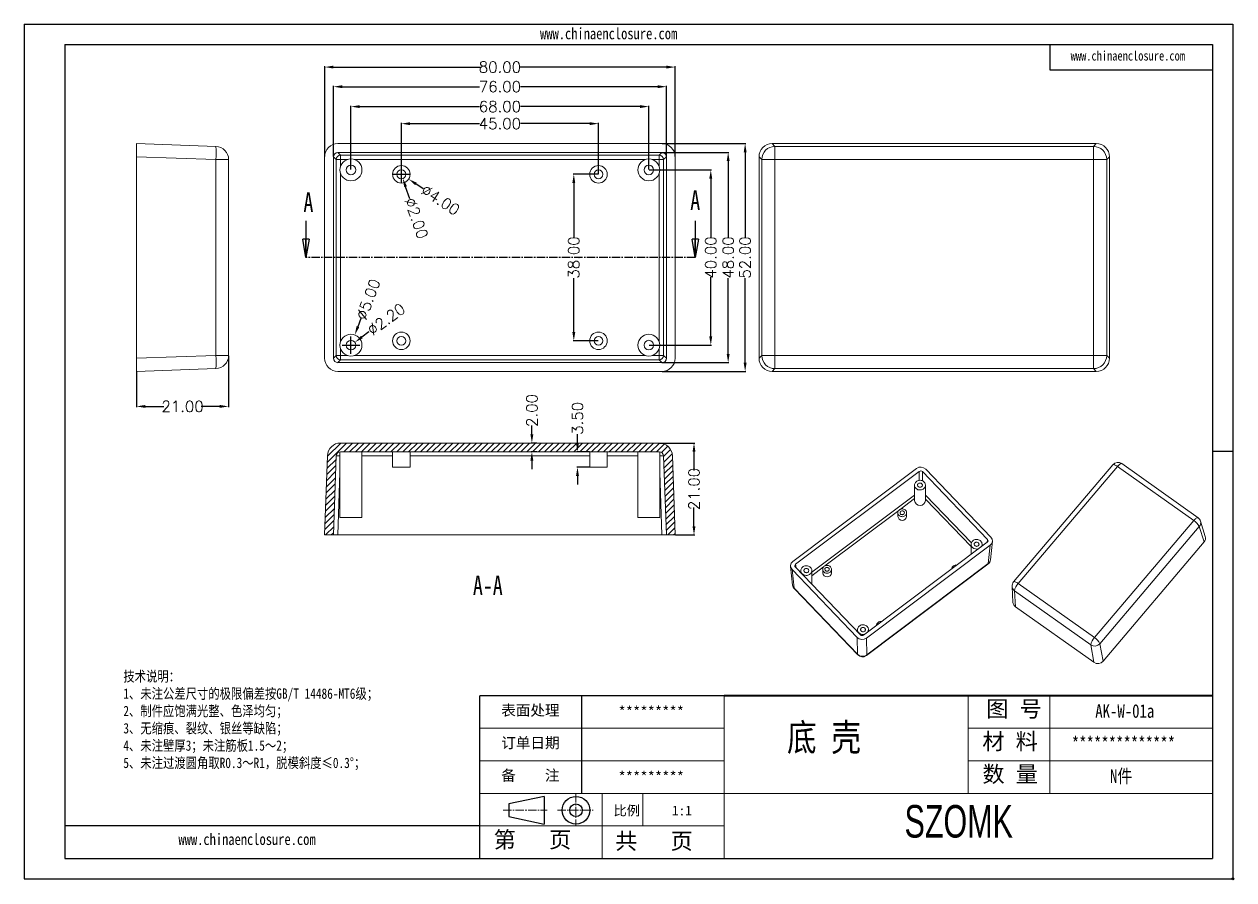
# Model space of a CAD drawing. Header units: inches. Extents: x -870 to -275, y 557 to 752.
# Drawn here: x -551.6 to -275.5, y 556.5 to 751.8 of the extents above; entities that cross this region are included whole.
import ezdxf

# ---------------------------------------------------------------- set-up
doc = ezdxf.new("R2010")
doc.units = ezdxf.units.IN
doc.header["$LTSCALE"] = 0.1
doc.linetypes.add('CENTER2', pattern=[28.575, 19.05, -3.175, 3.175, -3.175])
doc.layers.add('文字', color=81, linetype='Continuous')
for name, color, linetype, lineweight in [('粗实线', 7, 'Continuous', 30), ('细实线', 3, 'Continuous', 9), ('细点划线', 2, 'CENTER2', 9)]:
    doc.layers.add(name, color=color, linetype=linetype, lineweight=lineweight)
doc.styles.add('SLDTEXTSTYLE0', font='TXT', dxfattribs={"width": 0.75})
doc.styles.get("Standard").update_dxf_attribs({"font": 'txt', "bigfont": 'gbcbig.shx'})
doc.styles.add('宋体', font='', dxfattribs={"width": 0.8, "height": 3.5})
doc.styles.add('长仿宋', font='', dxfattribs={"width": 0.7, "height": 4})
doc.styles.get('宋体').set_extended_font_data('SimSun')
doc.styles.get('长仿宋').set_extended_font_data('SimSun')
doc.dimstyles.new('2.5', dxfattribs={"dimtxt": 2.5, "dimasz": 2, "dimexe": 0.18, "dimexo": 0.0625, "dimgap": 0.09, "dimtad": 0, "dimzin": 0, "dimdsep": 46, "dimtxsty": 'Standard', "dimcen": 2, "dimclrd": 3, "dimclre": 3, "dimclrt": 256, "dimadec": 0, "dimazin": 0, "dimtfac": 1, "dimtofl": 0, "dimtmove": 0, "dimatfit": 3, "dimfxl": 1, "dimtolj": 1, "dimtzin": 0, "dimarcsym": 0})

# ---------------------------------------------------------------- blocks, each defined once
blk = doc.blocks.new('_CLOSED')
at = {"color": 0, "linetype": 'ByBlock', "lineweight": -2}
for p, q in [((-1, 0.166667), (0, 0)), ((-1, 0.166667), (-1, -0.166667)), ((0, 0), (-1, -0.166667)), ((0, 0), (-1, 0))]:
    blk.add_line(p, q, dxfattribs=at)
blk = doc.blocks.new('*D276')
at = {"color": 3, "lineweight": -2}
for p, q in [((-465.5, 717.61), (-465.5, 729.29)), ((-463.5, 729.11), (-447.68, 729.11)), ((-422.5, 729.11), (-438.33, 729.11)), ((-420.5, 717.61), (-420.5, 729.29))]:
    blk.add_line(p, q, dxfattribs=at)
at = {"color": 3}
for points in [[(-463.5, 729.44), (-463.5, 728.77), (-465.5, 729.11)], [(-422.5, 729.44), (-422.5, 728.77), (-420.5, 729.11)]]:
    blk.add_solid(points, dxfattribs=at)
at = {"layer": 'Defpoints', "color": 0}
for p in [(-420.5, 729.11), (-465.5, 717.55), (-420.5, 717.55)]:
    blk.add_point(p, dxfattribs=at)
at = {"insert": (-443, 729.11), "char_height": 2.5, "attachment_point": 5}
blk.add_mtext('\\A1;45.00', dxfattribs=at)
blk = doc.blocks.new('*D277')
at = {"color": 3, "lineweight": -2}
for p, q in [((-477, 718.61), (-477, 733.18)), ((-475, 733), (-447.68, 733)), ((-411, 733), (-438.33, 733)), ((-409, 718.61), (-409, 733.18))]:
    blk.add_line(p, q, dxfattribs=at)
at = {"color": 3}
for points in [[(-475, 733.33), (-475, 732.67), (-477, 733)], [(-411, 733.33), (-411, 732.67), (-409, 733)]]:
    blk.add_solid(points, dxfattribs=at)
at = {"layer": 'Defpoints', "color": 0}
for p in [(-409, 733), (-477, 718.55), (-409, 718.55)]:
    blk.add_point(p, dxfattribs=at)
at = {"insert": (-443, 733), "char_height": 2.5, "attachment_point": 5}
blk.add_mtext('\\A1;68.00', dxfattribs=at)
blk = doc.blocks.new('*D278')
at = {"color": 3, "lineweight": -2}
for p, q in [((-481, 721.61), (-481, 737.72)), ((-479, 737.54), (-447.68, 737.54)), ((-407, 737.54), (-438.33, 737.54)), ((-405, 721.61), (-405, 737.72))]:
    blk.add_line(p, q, dxfattribs=at)
at = {"color": 3}
for points in [[(-479, 737.88), (-479, 737.21), (-481, 737.54)], [(-407, 737.88), (-407, 737.21), (-405, 737.54)]]:
    blk.add_solid(points, dxfattribs=at)
at = {"layer": 'Defpoints', "color": 0}
for p in [(-481, 737.54), (-481, 721.55), (-405, 721.55)]:
    blk.add_point(p, dxfattribs=at)
at = {"insert": (-443, 737.54), "char_height": 2.5, "attachment_point": 5}
blk.add_mtext('\\A1;76.00', dxfattribs=at)
blk = doc.blocks.new('*D279')
at = {"color": 3, "lineweight": -2}
for p, q in [((-483, 721.61), (-483, 742.2)), ((-481, 742.02), (-447.47, 742.02)), ((-405, 742.02), (-438.54, 742.02)), ((-403, 721.61), (-403, 742.2))]:
    blk.add_line(p, q, dxfattribs=at)
at = {"color": 3}
for points in [[(-481, 742.35), (-481, 741.69), (-483, 742.02)], [(-405, 742.35), (-405, 741.69), (-403, 742.02)]]:
    blk.add_solid(points, dxfattribs=at)
at = {"layer": 'Defpoints', "color": 0}
for p in [(-483, 742.02), (-483, 721.55), (-403, 721.55)]:
    blk.add_point(p, dxfattribs=at)
at = {"insert": (-443, 742.02), "char_height": 2.5, "attachment_point": 5}
blk.add_mtext('\\A1;80.00', dxfattribs=at)
blk = doc.blocks.new('*D280')
at = {"color": 3, "lineweight": -2}
for p, q in [((-408.94, 718.55), (-394.68, 718.55)), ((-394.86, 716.55), (-394.86, 703.01)), ((-394.86, 680.55), (-394.86, 694.08)), ((-408.94, 678.55), (-394.68, 678.55))]:
    blk.add_line(p, q, dxfattribs=at)
at = {"color": 3}
for points in [[(-395.2, 716.55), (-394.53, 716.55), (-394.86, 718.55)], [(-395.2, 680.55), (-394.53, 680.55), (-394.86, 678.55)]]:
    blk.add_solid(points, dxfattribs=at)
at = {"layer": 'Defpoints', "color": 0}
for p in [(-409, 718.55), (-394.86, 718.55), (-409, 678.55)]:
    blk.add_point(p, dxfattribs=at)
at = {"insert": (-394.86, 698.55), "char_height": 2.5, "attachment_point": 5, "rotation": 90}
blk.add_mtext('\\A1;40.00', dxfattribs=at)
blk = doc.blocks.new('*D281')
at = {"color": 3, "lineweight": -2}
for p, q in [((-405.94, 722.55), (-390.71, 722.55)), ((-390.89, 720.55), (-390.89, 703.22)), ((-390.89, 676.55), (-390.89, 693.87)), ((-405.94, 674.55), (-390.71, 674.55))]:
    blk.add_line(p, q, dxfattribs=at)
at = {"color": 3}
for points in [[(-391.23, 720.55), (-390.56, 720.55), (-390.89, 722.55)], [(-391.23, 676.55), (-390.56, 676.55), (-390.89, 674.55)]]:
    blk.add_solid(points, dxfattribs=at)
at = {"layer": 'Defpoints', "color": 0}
for p in [(-406, 722.55), (-406, 674.55), (-390.89, 674.55)]:
    blk.add_point(p, dxfattribs=at)
at = {"insert": (-390.89, 698.55), "char_height": 2.5, "attachment_point": 5, "rotation": 90}
blk.add_mtext('\\A1;48.00', dxfattribs=at)
blk = doc.blocks.new('*D282')
at = {"color": 3, "lineweight": -2}
for p, q in [((-405.94, 724.55), (-386.84, 724.55)), ((-387.02, 722.55), (-387.02, 703.22)), ((-387.02, 674.55), (-387.02, 693.87)), ((-405.94, 672.55), (-386.84, 672.55))]:
    blk.add_line(p, q, dxfattribs=at)
at = {"color": 3}
for points in [[(-387.35, 722.55), (-386.68, 722.55), (-387.02, 724.55)], [(-387.35, 674.55), (-386.68, 674.55), (-387.02, 672.55)]]:
    blk.add_solid(points, dxfattribs=at)
at = {"layer": 'Defpoints', "color": 0}
for p in [(-406, 724.55), (-387.02, 724.55), (-406, 672.55)]:
    blk.add_point(p, dxfattribs=at)
at = {"insert": (-387.02, 698.55), "char_height": 2.5, "attachment_point": 5, "rotation": 90}
blk.add_mtext('\\A1;52.00', dxfattribs=at)
blk = doc.blocks.new('*D283')
at = {"color": 3, "lineweight": -2}
for p, q in [((-420.57, 717.55), (-426.31, 717.55)), ((-426.13, 715.55), (-426.13, 703.22)), ((-426.13, 681.55), (-426.13, 693.87)), ((-420.57, 679.55), (-426.31, 679.55))]:
    blk.add_line(p, q, dxfattribs=at)
at = {"color": 3}
for points in [[(-426.47, 715.55), (-425.8, 715.55), (-426.13, 717.55)], [(-426.47, 681.55), (-425.8, 681.55), (-426.13, 679.55)]]:
    blk.add_solid(points, dxfattribs=at)
at = {"layer": 'Defpoints', "color": 0}
for p in [(-426.13, 717.55), (-420.5, 717.55), (-420.5, 679.55)]:
    blk.add_point(p, dxfattribs=at)
at = {"insert": (-426.13, 698.55), "char_height": 2.5, "attachment_point": 5, "rotation": 90}
blk.add_mtext('\\A1;38.00', dxfattribs=at)
blk = doc.blocks.new('*D284')
at = {"color": 3, "lineweight": -2}
for p, q in [((-465.5, 715.55), (-465.5, 719.55)), ((-467.5, 717.55), (-463.5, 717.55)), ((-460.49, 714.25), (-462.16, 715.35))]:
    blk.add_line(p, q, dxfattribs=at)
at = {"color": 3}
blk.add_solid([(-461.98, 715.63), (-462.34, 715.07), (-463.83, 716.45)], dxfattribs=at)
at = {"layer": 'Defpoints', "color": 0}
for p in [(-467.18, 718.64), (-463.83, 716.45)]:
    blk.add_point(p, dxfattribs=at)
at = {"insert": (-456.58, 711.69), "char_height": 2.5, "attachment_point": 5, "rotation": 326.7116}
blk.add_mtext('\\A1;∅4.00', dxfattribs=at)
blk = doc.blocks.new('*D285')
at = {"color": 3, "lineweight": -2}
for p, q in [((-465.5, 715.55), (-465.5, 719.55)), ((-467.5, 717.55), (-463.5, 717.55)), ((-463.57, 711.93), (-464.53, 714.71))]:
    blk.add_line(p, q, dxfattribs=at)
at = {"color": 3}
blk.add_solid([(-464.21, 714.82), (-464.84, 714.6), (-465.18, 716.6)], dxfattribs=at)
at = {"layer": 'Defpoints', "color": 0}
for p in [(-465.83, 718.49), (-465.18, 716.6)]:
    blk.add_point(p, dxfattribs=at)
at = {"insert": (-462.06, 707.51), "char_height": 2.5, "attachment_point": 5, "rotation": 288.9449}
blk.add_mtext('\\A1;∅2.00', dxfattribs=at)
blk = doc.blocks.new('*D286')
at = {"color": 3, "lineweight": -2}
for p, q in [((-474.72, 684.63), (-475.42, 682.76)), ((-477, 676.55), (-477, 680.55)), ((-479, 678.55), (-475, 678.55))]:
    blk.add_line(p, q, dxfattribs=at)
at = {"color": 3}
blk.add_solid([(-475.73, 682.88), (-475.11, 682.64), (-476.12, 680.89)], dxfattribs=at)
at = {"layer": 'Defpoints', "color": 0}
for p in [(-476.12, 680.89), (-477.88, 676.21)]:
    blk.add_point(p, dxfattribs=at)
at = {"insert": (-473.07, 689.01), "char_height": 2.5, "attachment_point": 5, "rotation": 69.3986}
blk.add_mtext('\\A1;∅5.00', dxfattribs=at)
blk = doc.blocks.new('*D287')
at = {"color": 3, "lineweight": -2}
for p, q in [((-477, 676.55), (-477, 680.55)), ((-472.89, 681.56), (-474.5, 680.38)), ((-479, 678.55), (-475, 678.55))]:
    blk.add_line(p, q, dxfattribs=at)
at = {"color": 3}
blk.add_solid([(-474.7, 680.65), (-474.31, 680.11), (-476.12, 679.2)], dxfattribs=at)
at = {"layer": 'Defpoints', "color": 0}
for p in [(-477.89, 677.9), (-476.12, 679.2)]:
    blk.add_point(p, dxfattribs=at)
at = {"insert": (-468.95, 684.44), "char_height": 2.5, "attachment_point": 5, "rotation": 36.222}
blk.add_mtext('\\A1;∅2.20', dxfattribs=at)
blk = doc.blocks.new('*D288')
at = {"color": 3, "lineweight": -2}
for p, q in [((-425.29, 656.21), (-425.29, 658.21)), ((-422.57, 654.21), (-425.47, 654.21)), ((-422.57, 650.71), (-425.47, 650.71)), ((-425.29, 648.71), (-425.29, 646.71))]:
    blk.add_line(p, q, dxfattribs=at)
at = {"color": 3}
for points in [[(-425.63, 656.21), (-424.96, 656.21), (-425.29, 654.21)], [(-425.63, 648.71), (-424.96, 648.71), (-425.29, 650.71)]]:
    blk.add_solid(points, dxfattribs=at)
at = {"layer": 'Defpoints', "color": 0}
for p in [(-425.29, 654.21), (-422.5, 654.21), (-422.5, 650.71)]:
    blk.add_point(p, dxfattribs=at)
at = {"insert": (-425.29, 661.84), "char_height": 2.5, "attachment_point": 5, "rotation": 90}
blk.add_mtext('\\A1;3.50', dxfattribs=at)
blk = doc.blocks.new('*D289')
at = {"color": 3, "lineweight": -2}
for p, q in [((-435.7, 658.21), (-435.7, 660.21)), ((-434.59, 656.21), (-435.88, 656.21)), ((-434.59, 654.21), (-435.88, 654.21)), ((-435.7, 652.21), (-435.7, 650.21))]:
    blk.add_line(p, q, dxfattribs=at)
at = {"color": 3}
for points in [[(-436.04, 658.21), (-435.37, 658.21), (-435.7, 656.21)], [(-436.04, 652.21), (-435.37, 652.21), (-435.7, 654.21)]]:
    blk.add_solid(points, dxfattribs=at)
at = {"layer": 'Defpoints', "color": 0}
for p in [(-435.7, 656.21), (-434.53, 656.21), (-434.53, 654.21)]:
    blk.add_point(p, dxfattribs=at)
at = {"insert": (-435.7, 663.63), "char_height": 2.5, "attachment_point": 5, "rotation": 90}
blk.add_mtext('\\A1;2.00', dxfattribs=at)
blk = doc.blocks.new('*D290')
at = {"color": 3, "lineweight": -2}
for p, q in [((-406.57, 656.21), (-398.52, 656.21)), ((-398.7, 654.21), (-398.7, 649.97)), ((-398.7, 637.21), (-398.7, 641.45)), ((-402.94, 635.21), (-398.52, 635.21))]:
    blk.add_line(p, q, dxfattribs=at)
at = {"color": 3}
for points in [[(-399.03, 654.21), (-398.36, 654.21), (-398.7, 656.21)], [(-399.03, 637.21), (-398.36, 637.21), (-398.7, 635.21)]]:
    blk.add_solid(points, dxfattribs=at)
at = {"layer": 'Defpoints', "color": 0}
for p in [(-406.63, 656.21), (-398.7, 656.21), (-403, 635.21)]:
    blk.add_point(p, dxfattribs=at)
at = {"insert": (-398.7, 645.71), "char_height": 2.5, "attachment_point": 5, "rotation": 90}
blk.add_mtext('\\A1;21.00', dxfattribs=at)
blk = doc.blocks.new('*D291')
at = {"color": 3, "lineweight": -2}
for p, q in [((-504.94, 676.11), (-504.94, 664.38)), ((-525.94, 672.48), (-525.94, 664.38)), ((-523.94, 664.56), (-519.69, 664.56)), ((-506.94, 664.56), (-511.18, 664.56))]:
    blk.add_line(p, q, dxfattribs=at)
at = {"color": 3}
for points in [[(-523.94, 664.89), (-523.94, 664.23), (-525.94, 664.56)], [(-506.94, 664.89), (-506.94, 664.23), (-504.94, 664.56)]]:
    blk.add_solid(points, dxfattribs=at)
at = {"layer": 'Defpoints', "color": 0}
for p in [(-504.94, 676.18), (-525.94, 672.55), (-504.94, 664.56)]:
    blk.add_point(p, dxfattribs=at)
at = {"insert": (-515.44, 664.56), "char_height": 2.5, "attachment_point": 5}
blk.add_mtext('\\A1;21.00', dxfattribs=at)

msp = doc.modelspace()

# ---------------------------------------------------------------- hatches: boundary and pattern name
at = {"linetype": 'Continuous', "lineweight": 0}
h = msp.add_hatch(dxfattribs=at)
h.set_pattern_fill('ANSI31', color=4, scale=0.3, style=0)
edge = h.paths.add_edge_path(flags=0)
edge.add_line((-406.634, 656.21), (-479.373, 656.21))
edge.add_arc((-479.373, 653.21), 3, 90, 178)
edge.add_line((-482.371, 653.315), (-483.004, 635.21))
edge.add_line((-483.004, 635.21), (-481.002, 635.21))
edge.add_line((-481.002, 635.21), (-480.373, 653.245))
edge.add_arc((-479.373, 653.21), 1, 90, 178, ccw=False)
edge.add_line((-479.373, 654.21), (-406.634, 654.21))
edge.add_arc((-406.634, 653.21), 1, 2, 90, ccw=False)
edge.add_line((-405.635, 653.245), (-405.005, 635.21))
edge.add_line((-405.005, 635.21), (-403.004, 635.21))
edge.add_line((-403.004, 635.21), (-403.636, 653.315))
edge.add_arc((-406.634, 653.21), 3, 2, 90)

# ---------------------------------------------------------------- linework, layer by layer
for p, q in [((-551.595, 751.81), (-275.69, 751.81)), ((-551.595, 751.81), (-551.595, 556.726)), ((-275.69, 751.81), (-275.69, 556.726)), ((-542.306, 747.165), (-280.335, 747.165)), ((-542.306, 747.165), (-542.306, 561.371)), ((-317.494, 747.165), (-317.494, 741.359)), ((-280.335, 747.165), (-280.335, 561.371)), ((-317.494, 741.359), (-280.335, 741.359)), ((-275.69, 654.268), (-280.335, 654.268)), ((-391.812, 598.53), (-447.55, 598.53)), ((-447.55, 561.371), (-447.55, 598.53)), ((-424.326, 576.234), (-424.326, 598.53)), ((-447.55, 568.803), (-542.306, 568.803)), ((-542.306, 561.371), (-280.335, 561.371)), ((-551.595, 556.726), (-275.69, 556.726))]:
    msp.add_line(p, q)
at = {"color": 7, "linetype": 'Continuous', "lineweight": 15}
for p, q in [((-525.935, 724.546), (-507.831, 723.914)), ((-525.935, 721.548), (-525.935, 724.546)), ((-406.002, 724.546), (-480.005, 724.546)), ((-380.854, 724.546), (-380.222, 723.914)), ((-380.854, 724.546), (-306.85, 724.546)), ((-380.222, 723.914), (-307.482, 723.914)), ((-380.222, 723.914), (-380.222, 720.916)), ((-307.482, 723.914), (-306.85, 724.546)), ((-307.482, 720.916), (-307.482, 723.914)), ((-507.831, 720.916), (-525.935, 721.548)), ((-525.935, 675.545), (-525.935, 721.548)), ((-507.831, 676.177), (-507.831, 720.916)), ((-507.831, 720.916), (-504.935, 720.916)), ((-504.935, 720.916), (-504.935, 676.177)), ((-483.004, 721.548), (-483.004, 675.545)), ((-481.002, 721.546), (-480.373, 720.916)), ((-481.002, 721.546), (-481.002, 675.547)), ((-480.373, 720.916), (-480.373, 676.177)), ((-479.373, 720.916), (-480.373, 720.916)), ((-479.373, 721.915), (-480.003, 722.545)), ((-406.004, 722.545), (-480.003, 722.545)), ((-406.634, 721.915), (-479.373, 721.915)), ((-479.373, 720.916), (-479.373, 721.915)), ((-479.373, 720.916), (-477.8, 720.916)), ((-479.373, 719.343), (-479.373, 720.916)), ((-476.207, 720.916), (-409.8, 720.916)), ((-408.207, 720.916), (-406.634, 720.916)), ((-406.004, 722.545), (-406.634, 721.915)), ((-406.634, 721.915), (-406.634, 720.916)), ((-405.635, 720.916), (-406.634, 720.916)), ((-406.634, 720.916), (-406.634, 719.343)), ((-405.635, 720.916), (-405.005, 721.546)), ((-405.635, 676.177), (-405.635, 720.916)), ((-405.005, 675.547), (-405.005, 721.546)), ((-403.004, 675.545), (-403.004, 721.548)), ((-383.22, 720.916), (-383.852, 721.548)), ((-383.852, 675.545), (-383.852, 721.548)), ((-383.22, 676.177), (-383.22, 720.916)), ((-383.22, 720.916), (-380.222, 720.916)), ((-380.222, 720.916), (-380.222, 676.177)), ((-307.482, 720.916), (-380.222, 720.916)), ((-307.482, 720.916), (-304.484, 720.916)), ((-307.482, 676.177), (-307.482, 720.916)), ((-303.852, 721.548), (-304.484, 720.916)), ((-304.484, 720.916), (-304.484, 676.177)), ((-303.852, 721.548), (-303.852, 675.545)), ((-479.373, 679.343), (-479.373, 717.75)), ((-406.634, 717.75), (-406.634, 679.343)), ((-479.373, 676.177), (-479.373, 677.75)), ((-406.634, 677.75), (-406.634, 676.177)), ((-525.935, 675.545), (-507.831, 676.177)), ((-525.935, 672.546), (-525.935, 675.545)), ((-507.831, 676.177), (-504.935, 676.177)), ((-480.373, 676.177), (-481.002, 675.547)), ((-479.373, 676.177), (-480.373, 676.177)), ((-480.003, 674.548), (-479.373, 675.177)), ((-480.003, 674.548), (-406.004, 674.548)), ((-479.373, 676.177), (-479.373, 675.177)), ((-477.8, 676.177), (-479.373, 676.177)), ((-479.373, 675.177), (-406.634, 675.177)), ((-409.8, 676.177), (-476.207, 676.177)), ((-406.634, 676.177), (-408.207, 676.177)), ((-406.634, 675.177), (-406.634, 676.177)), ((-405.635, 676.177), (-406.634, 676.177)), ((-406.634, 675.177), (-406.004, 674.548)), ((-405.005, 675.547), (-405.635, 676.177)), ((-383.852, 675.545), (-383.22, 676.177)), ((-383.22, 676.177), (-380.222, 676.177)), ((-380.222, 673.179), (-380.222, 676.177)), ((-380.222, 676.177), (-307.482, 676.177)), ((-307.482, 676.177), (-304.484, 676.177)), ((-307.482, 676.177), (-307.482, 673.179)), ((-304.484, 676.177), (-303.852, 675.545)), ((-507.831, 673.179), (-525.935, 672.546)), ((-480.005, 672.546), (-406.002, 672.546)), ((-380.222, 673.179), (-380.854, 672.546)), ((-306.85, 672.546), (-380.854, 672.546)), ((-307.482, 673.179), (-380.222, 673.179)), ((-306.85, 672.546), (-307.482, 673.179)), ((-479.373, 656.21), (-406.634, 656.21)), ((-483.004, 635.21), (-482.371, 653.315)), ((-481.002, 635.21), (-480.373, 653.245)), ((-479.504, 654.201), (-479.504, 639.21)), ((-479.373, 654.21), (-406.634, 654.21)), ((-474.504, 639.21), (-474.504, 654.21)), ((-467.504, 654.21), (-467.504, 650.71)), ((-463.504, 650.71), (-463.504, 654.21)), ((-422.504, 654.21), (-422.504, 650.71)), ((-418.504, 650.71), (-418.504, 654.21)), ((-411.504, 654.21), (-411.504, 639.21)), ((-406.504, 639.21), (-406.504, 654.201)), ((-405.635, 653.245), (-405.005, 635.21)), ((-403.636, 653.315), (-403.004, 635.21)), ((-467.504, 650.71), (-463.504, 650.71)), ((-418.504, 650.71), (-422.504, 650.71)), ((-347.911, 650.402), (-376.136, 629.189)), ((-347.265, 649.726), (-375.488, 628.515)), ((-331.689, 634.172), (-346.561, 649.676)), ((-330.924, 634.745), (-345.798, 650.25)), ((-303.061, 651.252), (-325.738, 624.52)), ((-302.026, 650.872), (-324.702, 624.14)), ((-284.612, 638.521), (-302.026, 650.872)), ((-283.635, 639.154), (-301.049, 651.505)), ((-348.36, 646.579), (-348.337, 643.086)), ((-345.837, 643.102), (-345.86, 646.595)), ((-479.504, 639.21), (-474.504, 639.21)), ((-406.504, 639.21), (-411.504, 639.21)), ((-352.155, 640.269), (-352.15, 639.454)), ((-350.15, 639.467), (-350.156, 640.282)), ((-307.289, 611.789), (-284.612, 638.521)), ((-281.971, 634.867), (-283.072, 638.379)), ((-483.004, 635.21), (-481.002, 635.21)), ((-481.002, 635.21), (-480.003, 635.21)), ((-480.003, 635.21), (-406.004, 635.21)), ((-406.004, 635.21), (-405.005, 635.21)), ((-405.005, 635.21), (-403.004, 635.21)), ((-283.34, 637.124), (-306.017, 610.391)), ((-282.242, 633.619), (-283.34, 637.124)), ((-359.97, 612.337), (-331.747, 633.548)), ((-359.324, 611.662), (-331.099, 632.875)), ((-335.427, 633.097), (-335.413, 630.793)), ((-332.925, 632.663), (-332.927, 633.113)), ((-331.517, 628.69), (-331.099, 632.875)), ((-330.994, 629.576), (-330.575, 633.77)), ((-282.242, 633.619), (-305.313, 606.422)), ((-376.659, 628.047), (-376.185, 623.789)), ((-376.31, 627.319), (-361.436, 611.813)), ((-376.31, 627.319), (-375.837, 623.071)), ((-375.546, 627.892), (-360.674, 612.388)), ((-374.295, 627.088), (-374.292, 626.584)), ((-371.775, 623.961), (-371.795, 627.104)), ((-369.318, 627.371), (-369.313, 626.555)), ((-367.313, 626.568), (-367.319, 627.383)), ((-359.328, 607.676), (-331.585, 628.526)), ((-359.26, 607.84), (-331.517, 628.69)), ((-339.87, 627.461), (-339.869, 627.444)), ((-324.702, 624.14), (-307.289, 611.789)), ((-375.837, 623.071), (-361.373, 607.991)), ((-375.777, 622.917), (-361.312, 607.837)), ((-326.091, 623.461), (-325.879, 619.832)), ((-308.119, 610.117), (-325.532, 622.468)), ((-325.532, 622.468), (-325.32, 618.847)), ((-307.414, 606.147), (-325.32, 618.847)), ((-361.363, 613.605), (-361.359, 613.102)), ((-358.86, 613.172), (-358.863, 613.621)), ((-357.033, 614.562), (-357.032, 614.545)), ((-361.373, 607.991), (-361.436, 611.813)), ((-359.324, 611.662), (-359.26, 607.84)), ((-306.017, 610.391), (-305.313, 606.422)), ((-307.414, 606.147), (-308.119, 610.117))]:
    msp.add_line(p, q, dxfattribs=at)
at = {"color": 7, "linetype": 'Continuous', "lineweight": 30}
for p, q in [((-487.276, 706.946), (-487.276, 698.546)), ((-398.398, 706.946), (-398.398, 698.546))]:
    msp.add_line(p, q, dxfattribs=at)
at = {"color": 1, "linetype": 'CENTER2', "lineweight": 30}
msp.add_line((-398.398, 698.546), (-487.276, 698.546), dxfattribs=at)
at = {"color": 8, "linetype": 'Continuous', "lineweight": 15}
for p, q in [((-474.504, 653.245), (-467.504, 653.245)), ((-463.504, 653.245), (-422.504, 653.245)), ((-418.504, 653.245), (-411.504, 653.245)), ((-480.003, 635.21), (-479.504, 649.511)), ((-406.504, 649.511), (-406.004, 635.21)), ((-347.265, 649.726), (-347.269, 647.684)), ((-346.565, 647.583), (-346.561, 649.676)), ((-348.345, 644.329), (-371.793, 626.707)), ((-351.632, 641.053), (-348.34, 643.527)), ((-335.377, 633.414), (-345.845, 644.328)), ((-345.839, 643.415), (-335.424, 632.556)), ((-368.795, 628.154), (-351.945, 640.818)), ((-331.689, 634.172), (-331.751, 633.545)), ((-375.402, 627.742), (-375.488, 628.515)), ((-371.787, 625.905), (-369.108, 627.919))]:
    msp.add_line(p, q, dxfattribs=at)
at = {"color": 8, "linetype": 'Continuous', "lineweight": 15, "flags": 128}
for points in [[(-303.061, 651.252), (-303.053, 651.26), (-302.996, 651.291), (-302.913, 651.298), (-302.806, 651.282), (-302.679, 651.242), (-302.533, 651.179), (-302.374, 651.095), (-302.203, 650.992), (-302.026, 650.872)], [(-301.049, 651.505), (-301.072, 651.518), (-301.146, 651.532), (-301.238, 651.517), (-301.345, 651.472), (-301.467, 651.4), (-301.598, 651.301), (-301.738, 651.178), (-301.881, 651.034), (-302.026, 650.872)], [(-283.635, 639.154), (-283.659, 639.168), (-283.732, 639.182), (-283.824, 639.166), (-283.932, 639.121), (-284.053, 639.049), (-284.185, 638.95), (-284.324, 638.827), (-284.467, 638.683), (-284.612, 638.521)], [(-324.702, 624.14), (-324.88, 624.259), (-325.05, 624.362), (-325.21, 624.446), (-325.356, 624.509), (-325.483, 624.549), (-325.59, 624.566), (-325.673, 624.559), (-325.73, 624.527), (-325.738, 624.52)], [(-375.777, 622.917), (-375.817, 622.979), (-375.837, 623.071)], [(-361.312, 607.837), (-361.352, 607.9), (-361.373, 607.991)]]:
    msp.add_lwpolyline(points, dxfattribs=at)
at = {"color": 7, "linetype": 'Continuous', "lineweight": 15, "flags": 128}
for points in [[(-348.063, 645.871), (-348.184, 646.019), (-348.274, 646.183), (-348.333, 646.358), (-348.359, 646.539), (-348.35, 646.722), (-348.308, 646.901), (-348.233, 647.071), (-348.128, 647.228), (-347.994, 647.368), (-347.837, 647.486), (-347.659, 647.58), (-347.467, 647.647), (-347.265, 647.685), (-347.059, 647.693), (-346.854, 647.67), (-346.656, 647.619), (-346.471, 647.539), (-346.303, 647.433), (-346.156, 647.304), (-346.036, 647.155), (-345.946, 646.991), (-345.887, 646.816), (-345.861, 646.635), (-345.87, 646.453), (-345.912, 646.274), (-345.987, 646.103), (-346.092, 645.946), (-346.226, 645.807), (-346.383, 645.688), (-346.56, 645.594), (-346.753, 645.528), (-346.955, 645.49), (-347.161, 645.482), (-347.366, 645.504), (-347.564, 645.556), (-347.749, 645.636), (-347.917, 645.742), (-348.063, 645.871)], [(-347.53, 646.272), (-347.605, 646.374), (-347.649, 646.49), (-347.659, 646.611), (-347.635, 646.731), (-347.578, 646.842), (-347.491, 646.937), (-347.381, 647.011), (-347.253, 647.057), (-347.117, 647.074), (-346.98, 647.06), (-346.851, 647.017), (-346.738, 646.947), (-346.649, 646.854), (-346.589, 646.744), (-346.562, 646.624), (-346.569, 646.503), (-346.61, 646.386), (-346.682, 646.282), (-346.781, 646.197), (-346.901, 646.137), (-347.034, 646.105), (-347.172, 646.104), (-347.306, 646.132), (-347.428, 646.19), (-347.53, 646.272)], [(-351.918, 639.702), (-352.024, 639.836), (-352.1, 639.985), (-352.144, 640.143), (-352.155, 640.306), (-352.131, 640.468), (-352.074, 640.624), (-351.986, 640.767), (-351.87, 640.894), (-351.729, 641), (-351.569, 641.081), (-351.394, 641.135), (-351.212, 641.159), (-351.027, 641.154), (-350.847, 641.118), (-350.678, 641.054), (-350.524, 640.963), (-350.393, 640.849), (-350.287, 640.715), (-350.211, 640.567), (-350.167, 640.408), (-350.156, 640.245), (-350.18, 640.083), (-350.237, 639.928), (-350.325, 639.784), (-350.441, 639.657), (-350.582, 639.552), (-350.742, 639.471), (-350.917, 639.417), (-351.099, 639.392), (-351.284, 639.398), (-351.464, 639.433), (-351.633, 639.498), (-351.786, 639.588), (-351.918, 639.702)], [(-351.537, 639.989), (-351.608, 640.086), (-351.647, 640.196), (-351.654, 640.311), (-351.626, 640.424), (-351.567, 640.527), (-351.479, 640.613), (-351.369, 640.676), (-351.245, 640.711), (-351.114, 640.717), (-350.987, 640.693), (-350.871, 640.64), (-350.774, 640.562), (-350.703, 640.465), (-350.664, 640.355), (-350.657, 640.24), (-350.685, 640.127), (-350.744, 640.024), (-350.832, 639.939), (-350.942, 639.876), (-351.066, 639.841), (-351.197, 639.835), (-351.324, 639.859), (-351.44, 639.912), (-351.537, 639.989)], [(-333.121, 632.516), (-333.054, 632.621), (-332.979, 632.791), (-332.937, 632.97), (-332.929, 633.153), (-332.954, 633.334), (-333.013, 633.509), (-333.104, 633.673), (-333.224, 633.822), (-333.37, 633.95), (-333.538, 634.056), (-333.724, 634.136), (-333.921, 634.188), (-334.126, 634.21), (-334.333, 634.202), (-334.535, 634.164), (-334.727, 634.098), (-334.904, 634.004), (-335.062, 633.886), (-335.195, 633.746), (-335.301, 633.589), (-335.376, 633.418), (-335.418, 633.24), (-335.426, 633.057), (-335.401, 632.876), (-335.342, 632.701), (-335.251, 632.537), (-335.131, 632.388), (-335.131, 632.388)], [(-334.597, 632.79), (-334.495, 632.707), (-334.374, 632.65), (-334.24, 632.621), (-334.102, 632.623), (-333.969, 632.655), (-333.849, 632.715), (-333.749, 632.8), (-333.677, 632.904), (-333.636, 633.02), (-333.629, 633.142), (-333.656, 633.262), (-333.717, 633.371), (-333.806, 633.464), (-333.918, 633.535), (-334.047, 633.578), (-334.184, 633.592), (-334.321, 633.575), (-334.448, 633.528), (-334.559, 633.455), (-334.645, 633.36), (-334.702, 633.249), (-334.727, 633.129), (-334.716, 633.007), (-334.672, 632.892), (-334.597, 632.79)], [(-372.092, 627.812), (-372.238, 627.941), (-372.406, 628.047), (-372.591, 628.127), (-372.789, 628.179), (-372.994, 628.201), (-373.2, 628.193), (-373.402, 628.155), (-373.595, 628.088), (-373.772, 627.995), (-373.929, 627.876), (-374.063, 627.737), (-374.168, 627.579), (-374.243, 627.409), (-374.286, 627.23), (-374.294, 627.048), (-374.268, 626.867), (-374.209, 626.692), (-374.119, 626.528), (-373.999, 626.379), (-373.853, 626.25), (-373.685, 626.144), (-373.499, 626.064), (-373.301, 626.013), (-373.096, 625.99), (-372.89, 625.998), (-372.688, 626.036), (-372.496, 626.103), (-372.318, 626.197), (-372.161, 626.315), (-372.028, 626.455), (-371.922, 626.612), (-371.847, 626.782), (-371.805, 626.961), (-371.796, 627.144), (-371.822, 627.325), (-371.881, 627.5), (-371.972, 627.664), (-372.092, 627.812)], [(-372.626, 627.411), (-372.727, 627.493), (-372.849, 627.551), (-372.983, 627.579), (-373.121, 627.578), (-373.254, 627.546), (-373.374, 627.486), (-373.473, 627.401), (-373.546, 627.297), (-373.587, 627.18), (-373.594, 627.059), (-373.566, 626.939), (-373.506, 626.829), (-373.417, 626.736), (-373.304, 626.666), (-373.176, 626.623), (-373.039, 626.609), (-372.902, 626.626), (-372.774, 626.672), (-372.664, 626.745), (-372.577, 626.84), (-372.52, 626.952), (-372.496, 627.072), (-372.506, 627.193), (-372.55, 627.309), (-372.626, 627.411)], [(-367.556, 627.95), (-367.687, 628.064), (-367.841, 628.155), (-368.01, 628.219), (-368.19, 628.255), (-368.375, 628.26), (-368.557, 628.236), (-368.732, 628.182), (-368.892, 628.101), (-369.033, 627.995), (-369.149, 627.868), (-369.237, 627.725), (-369.294, 627.569), (-369.318, 627.407), (-369.307, 627.244), (-369.263, 627.086), (-369.187, 626.937), (-369.081, 626.804), (-368.949, 626.69), (-368.796, 626.599), (-368.627, 626.535), (-368.447, 626.499), (-368.262, 626.494), (-368.08, 626.518), (-367.905, 626.572), (-367.745, 626.653), (-367.604, 626.759), (-367.488, 626.885), (-367.4, 627.029), (-367.343, 627.184), (-367.319, 627.346), (-367.33, 627.509), (-367.374, 627.668), (-367.45, 627.817), (-367.556, 627.95)], [(-367.937, 627.664), (-368.034, 627.741), (-368.15, 627.794), (-368.277, 627.818), (-368.408, 627.812), (-368.532, 627.777), (-368.642, 627.714), (-368.729, 627.628), (-368.789, 627.526), (-368.817, 627.413), (-368.81, 627.297), (-368.771, 627.187), (-368.7, 627.09), (-368.603, 627.013), (-368.487, 626.96), (-368.36, 626.936), (-368.229, 626.942), (-368.105, 626.977), (-367.995, 627.04), (-367.907, 627.126), (-367.848, 627.228), (-367.82, 627.341), (-367.827, 627.457), (-367.866, 627.567), (-367.937, 627.664)], [(-359.627, 612.595), (-359.755, 612.554), (-359.957, 612.516), (-360.164, 612.508), (-360.369, 612.53), (-360.566, 612.582), (-360.752, 612.662), (-360.92, 612.768), (-361.066, 612.897), (-361.186, 613.045), (-361.277, 613.209), (-361.336, 613.384), (-361.361, 613.565), (-361.353, 613.748), (-361.311, 613.927), (-361.236, 614.097), (-361.13, 614.254), (-360.997, 614.394), (-360.839, 614.512), (-360.662, 614.606), (-360.47, 614.673), (-360.268, 614.711), (-360.061, 614.719), (-359.857, 614.696), (-359.659, 614.645), (-359.473, 614.565), (-359.305, 614.459), (-359.159, 614.33), (-359.159, 614.33)], [(-359.693, 613.929), (-359.618, 613.827), (-359.574, 613.711), (-359.563, 613.589), (-359.588, 613.469), (-359.645, 613.358), (-359.731, 613.263), (-359.842, 613.19), (-359.969, 613.144), (-360.106, 613.127), (-360.243, 613.14), (-360.372, 613.184), (-360.484, 613.254), (-360.573, 613.347), (-360.634, 613.457), (-360.661, 613.576), (-360.654, 613.698), (-360.613, 613.815), (-360.541, 613.919), (-360.441, 614.003), (-360.321, 614.063), (-360.188, 614.095), (-360.05, 614.097), (-359.916, 614.068), (-359.795, 614.011), (-359.693, 613.929)]]:
    msp.add_lwpolyline(points, dxfattribs=at)
at = {"color": 7, "linetype": 'Continuous', "lineweight": 15}
for centre, radius in [((-477.004, 718.546), 2.5), ((-409.004, 718.546), 2.5), ((-477.004, 718.546), 1.1), ((-465.504, 717.546), 2), ((-465.504, 717.546), 1), ((-420.504, 717.546), 2), ((-420.504, 717.546), 1), ((-409.004, 718.546), 1.1), ((-477.004, 678.546), 2.5), ((-477.004, 678.546), 1.1), ((-465.504, 679.546), 2), ((-465.504, 679.546), 1), ((-420.504, 679.546), 2), ((-420.504, 679.546), 1), ((-409.004, 678.546), 2.5), ((-409.004, 678.546), 1.1)]:
    msp.add_circle(centre, radius, dxfattribs=at)
msp.add_circle((-275.69, 556.726), 0.224)
for centre, radius, start, end in [((-529.339, 722.415), 21.56, 356.01305, 3.98695), ((-507.935, 720.916), 3, 0, 88), ((-380.217, 720.912), 3.002, 90.08061, 179.91939), ((-307.487, 720.912), 3.002, 0.08061, 89.91939), ((-479.372, 720.915), 1.001, 90.08169, 179.91831), ((-406.635, 720.915), 1.001, 0.08169, 89.91831), ((-529.339, 674.678), 21.56, 356.01305, 3.98695), ((-507.935, 676.177), 3, 272, 0), ((-479.372, 676.178), 1.001, 180.08169, 269.91831), ((-406.635, 676.178), 1.001, 270.08169, 359.91831), ((-380.217, 676.181), 3.002, 180.08061, 269.91939), ((-307.487, 676.181), 3.002, 270.08061, 359.91939), ((-479.373, 653.21), 3, 90, 178), ((-406.634, 653.21), 3, 2, 90), ((-479.373, 653.21), 1, 90, 178), ((-406.634, 653.21), 1, 2, 90), ((-301.917, 650.282), 1.5, 54.65345, 139.69252), ((-347.088, 643.212), 1.256, 185.77498, 354.96347), ((-351.151, 639.551), 1.004, 185.51112, 355.22733), ((-351.149, 639.345), 0.559, 69.97415, 110.76431), ((-286.437, 635.583), 3.459, 26.45525, 58.15371), ((-284.503, 637.931), 1.5, 17.40153, 54.65345), ((-334.177, 633.354), 1.357, 225.35065, 290.9378), ((-332.487, 629.725), 1.5, 306.92665, 354.2901), ((-368.312, 626.446), 0.559, 69.97415, 110.76431), ((-338.908, 627.401), 0.963, 76.37881, 177.47449), ((-368.314, 626.652), 1.004, 185.51112, 355.22733), ((-324.594, 623.549), 1.5, 139.69252, 183.35269), ((-322.574, 622.041), 2.989, 135.40695, 171.787), ((-374.694, 623.955), 1.5, 186.34971, 223.8078), ((-359.874, 613.616), 1.01, 324.09877, 44.95473), ((-356.059, 614.487), 0.975, 77.24693, 176.60637), ((-305.16, 609.69), 2.989, 135.40695, 171.787), ((-307.226, 611.464), 1.616, 236.4611, 318.40429), ((-309.114, 608.85), 3.459, 26.45525, 58.15371), ((-360.231, 609.112), 1.6, 224.4588, 307.35709), ((-360.229, 608.875), 1.5, 223.8078, 306.92665)]:
    msp.add_arc(centre, radius, start, end, dxfattribs=at)
at = {"color": 8, "linetype": 'Continuous', "lineweight": 15}
for centre, radius, start, end in [((-479.906, 646.724), 6.537, 86.46918, 94.09123), ((-406.101, 646.724), 6.537, 85.90877, 93.53082), ((-284.344, 637.995), 1.329, 319.06371, 16.82614), ((-332.246, 629.718), 1.26, 305.3477, 353.52433), ((-331.712, 628.675), 0.196, 310.41658, 4.39422), ((-374.976, 623.931), 1.217, 186.70017, 224.95336), ((-324.769, 623.551), 1.325, 183.89003, 234.83248), ((-359.455, 607.825), 0.196, 310.41658, 4.39422)]:
    msp.add_arc(centre, radius, start, end, dxfattribs=at)
at = {"color": 7, "linetype": 'Continuous', "lineweight": 15}
for centre, major_axis, ratio, start_param, end_param in [((-480.002, 721.545), (2.124, -2.124), 0.9987828, 2.3568035, 3.9263818), ((-406.005, 721.545), (-2.124, -2.124), 0.9987828, 2.3568035, 3.9263818), ((-380.85, 721.545), (2.124, -2.124), 0.9987828, 2.3568035, 3.9263818), ((-306.854, 721.545), (-2.124, -2.124), 0.9987828, 2.3568035, 3.9263818), ((-480.002, 721.545), (0.708, -0.708), 0.9987828, 2.3568035, 3.9263818), ((-406.005, 721.545), (-0.708, -0.708), 0.9987828, 2.3568035, 3.9263818), ((-480.002, 675.548), (2.124, 2.124), 0.9987828, 2.3568035, 3.9263818), ((-480.002, 675.548), (0.708, 0.708), 0.9987828, 2.3568035, 3.9263818), ((-406.005, 675.548), (-0.708, 0.708), 0.9987828, 2.3568035, 3.9263818), ((-406.005, 675.548), (-2.124, 2.124), 0.9987828, 2.3568035, 3.9263818), ((-380.85, 675.548), (2.124, 2.124), 0.9987828, 2.3568035, 3.9263818), ((-306.854, 675.548), (-2.124, 2.124), 0.9987828, 2.3568035, 3.9263818), ((-346.942, 649.389), (1.5, 0.011), 0.8859749, 0.6971812, 2.2667595), ((-346.942, 649.389), (0.5, 0.004), 0.8859749, 0.6971812, 2.2667595), ((-332.071, 633.885), (0.501, 0.003), 0.8838526, 5.4113221, 6.9809004), ((-332.071, 633.885), (1.502, 0.008), 0.8838526, 5.4113221, 6.9809004), ((-283.411, 634.446), (1.477, 0.271), 0.9153338, 5.4422625, 6.3954955), ((-375.164, 628.178), (1.502, 0.008), 0.8838526, 2.2697294, 3.8393078), ((-375.164, 628.178), (0.501, 0.003), 0.8838526, 2.2697294, 3.8393078), ((-324.383, 619.95), (1.477, 0.271), 0.9153338, 3.0292824, 3.8702482), ((-360.293, 612.675), (1.5, 0.011), 0.8859749, 3.8387738, 5.4083522), ((-360.293, 612.675), (0.5, 0.004), 0.8859749, 3.8387738, 5.4083522), ((-306.48, 607.252), (1.475, 0.273), 0.9175517, 3.8698763, 5.4394546)]:
    msp.add_ellipse(centre, major_axis=major_axis, ratio=ratio, start_param=start_param, end_param=end_param, dxfattribs=at)
at = {"layer": '粗实线', "color": 7, "lineweight": 40}
msp.add_line((-280.335, 598.53), (-391.812, 598.53), dxfattribs=at)
at = {"layer": '粗实线', "color": 7}
for p, q in [((-432.862, 575.539), (-440.983, 573.818)), ((-432.862, 575.539), (-432.862, 569.175)), ((-440.983, 573.818), (-440.983, 570.946)), ((-440.983, 570.946), (-432.862, 569.175))]:
    msp.add_line(p, q, dxfattribs=at)
for radius in [3.157, 1.436]:
    msp.add_circle((-425.635, 572.382), radius, dxfattribs=at)
at = {"layer": '细实线', "color": 7}
for p, q in [((-391.812, 598.53), (-391.812, 561.371)), ((-336.074, 598.53), (-336.074, 576.234)), ((-317.494, 598.53), (-317.494, 576.391)), ((-391.812, 591.098), (-447.55, 591.098)), ((-280.335, 591.098), (-336.074, 591.098)), ((-391.812, 583.666), (-447.55, 583.666)), ((-280.335, 583.666), (-336.074, 583.666)), ((-280.335, 576.234), (-447.55, 576.234)), ((-419.681, 576.234), (-419.681, 561.371)), ((-410.392, 576.234), (-410.392, 568.803)), ((-391.812, 568.803), (-447.55, 568.803))]:
    msp.add_line(p, q, dxfattribs=at)
at = {"layer": '细点划线', "color": 7}
for p, q in [((-425.635, 576.016), (-425.635, 568.803)), ((-442.277, 572.382), (-432.24, 572.382)), ((-429.858, 572.382), (-421.698, 572.382))]:
    msp.add_line(p, q, dxfattribs=at)

# ---------------------------------------------------------------- block references
at = {"color": 7, "linetype": 'Continuous', "lineweight": 30, "xscale": 4.199999999999989, "yscale": 4.199999999999989, "zscale": 0.7, "rotation": 270}
for p in [(-487.276, 698.546), (-398.398, 698.546)]:
    msp.add_blockref('_CLOSED', p, dxfattribs=at)

# ---------------------------------------------------------------- texts
at = {"color": 7, "linetype": 'Continuous', "char_height": 4.445, "attachment_point": 1, "style": 'SLDTEXTSTYLE0'}
for s, insert in [('A', (-487.854, 713.395)), ('A', (-399.548, 713.854)), ('A-A', (-449.161, 625.947))]:
    msp.add_mtext(s, dxfattribs=dict(at, insert=insert))
at = {"char_height": 2.44407, "width": 1389.08639, "attachment_point": 1}
for s, insert in [('{\\fSimHei|b0|i0|c134|p49;表面处理}', (-442.704, 596.421)), ('{\\fSimHei|b0|i0|c134|p49;*********}', (-415.935, 596.106)), ('{\\fSimHei|b0|i0|c134|p49;订单日期}', (-442.704, 588.989)), ('{\\fSimHei|b0|i0|c134|p49;备    注}', (-442.704, 581.557)), ('{\\fSimHei|b0|i0|c134|p49;*********}', (-415.935, 581.243))]:
    msp.add_mtext(s, dxfattribs=dict(at, insert=insert))
at = {"layer": '文字', "color": 0, "attachment_point": 1, "style": '宋体'}
for s, insert, char_height, width in [('www.chinaenclosure.com', (-433.836, 750.984), 2.61599, 45.96039), ('www.chinaenclosure.com', (-312.707, 745.695), 2.17999, 38.30032), ('{\\H1.111x;技术说明：\\P1、未注公差尺寸的极限偏差按GB/T 14486-MT6级；\\P2、制件应饱满光整、色泽均匀；\\P3、无缩痕、裂纹、银丝等缺陷；\\P4、未注壁厚3；未注筋板1.5～2；\\P5、未注过渡圆角取R0.3～R1，脱模斜度≤0.3%%D；}', (-528.96, 604.144), 2.13373, 101.28013), ('{\\H1.111x;AK-W-01a}', (-307.096, 596.588), 2.78692, 32.21991), ('底 壳', (-377.464, 592.114), 6.1932, 79.17722), ('{\\H1.111x;**************}', (-312.457, 589.157), 2.78692, 32.21991), ('{\\H1.111x;N件}', (-303.725, 581.725), 2.78692, 32.21991), ('www.chinaenclosure.com', (-516.384, 567.067), 2.61599, 45.96039)]:
    msp.add_mtext(s, dxfattribs=dict(at, insert=insert, char_height=char_height, width=width))
at = {"layer": '粗实线', "insert": (-350.631, 573.573), "char_height": 7.43178, "width": 83.34008, "attachment_point": 1, "style": '长仿宋'}
msp.add_mtext('{\\fSTXinwei|b0|i0|c134|p2;SZOMK}', dxfattribs=at)
at = {"layer": '细实线', "color": 7, "attachment_point": 1}
for s, insert, char_height, width in [('{\\fSimSun|b0|i0|c134|p54;图 号}', (-331.988, 597.402), 3.71589, 18.57946), ('{\\fSimSun|b0|i0|c134|p54;材 料   }', (-332.869, 589.97), 3.71589, 18.57946), ('{\\fSimSun|b0|i0|c134|p54;数 量}', (-332.851, 582.501), 3.71589, 16.78887), ('{\\fSimSun|b0|i0|c134|p54;比例}', (-417.08, 573.42), 2.22953, 9.78696), ('{\\fSimSun|b0|i0|c134|p54;1:1}', (-403.726, 573.42), 2.22953, 9.78696), ('{\\fSimSun|b0|i0|c134|p54;第   页}', (-444.424, 567.525), 3.71589, 27.86918), ('{\\fSimSun|b0|i0|c134|p54; 共   页}', (-419.227, 567.209), 3.71589, 27.86918)]:
    msp.add_mtext(s, dxfattribs=dict(at, insert=insert, char_height=char_height, width=width))

# ---------------------------------------------------------------- dimensions: what is measured, and where the dimension line sits
for base, p1, p2, picture, middle in [((-483.004, 742.019), (-403.004, 721.548), (-483.004, 721.548), '*D279', (-443.004, 742.019)), ((-481.002, 737.544), (-405.005, 721.546), (-481.002, 721.546), '*D278', (-443.004, 737.544)), ((-409.004, 732.999), (-477.004, 718.546), (-409.004, 718.546), '*D277', (-443.004, 732.999)), ((-420.504, 729.106), (-465.504, 717.546), (-420.504, 717.546), '*D276', (-443.004, 729.106)), ((-504.935, 664.56), (-525.935, 672.546), (-504.935, 676.177), '*D291', (-515.435, 664.56))]:
    dim = msp.add_linear_dim(base=base, p1=p1, p2=p2, dimstyle='2.5')
    dim.commit()
    dim.dimension.update_dxf_attribs({"geometry": picture, "text_midpoint": middle})
for base, p1, p2, picture, middle in [((-387.017, 724.546), (-406.002, 672.546), (-406.002, 724.546), '*D282', (-387.017, 698.546)), ((-390.894, 674.548), (-406.004, 722.545), (-406.004, 674.548), '*D281', (-390.894, 698.546)), ((-394.864, 718.546), (-409.004, 678.546), (-409.004, 718.546), '*D280', (-394.864, 698.546)), ((-426.133, 717.546), (-420.504, 679.546), (-420.504, 717.546), '*D283', (-426.133, 698.546)), ((-435.703, 656.21), (-434.531, 654.21), (-434.531, 656.21), '*D289', (-435.703, 663.633)), ((-425.292, 654.21), (-422.504, 650.71), (-422.504, 654.21), '*D288', (-425.292, 661.842)), ((-398.696, 656.21), (-403.004, 635.21), (-406.634, 656.21), '*D290', (-398.696, 645.71))]:
    dim = msp.add_linear_dim(base=base, p1=p1, p2=p2, angle=90, dimstyle='2.5')
    dim.commit()
    dim.dimension.update_dxf_attribs({"geometry": picture, "text_midpoint": middle})
for p1, p2, picture, middle in [((-467.175, 718.644), (-463.832, 716.449), '*D284', (-456.582, 711.688)), ((-477.883, 676.206), (-476.124, 680.887), '*D286', (-473.072, 689.005)), ((-477.891, 677.896), (-476.116, 679.196), '*D287', (-468.951, 684.445))]:
    dim = msp.add_diameter_dim_2p(p1=p1, p2=p2, dimstyle='2.5')
    dim.commit()
    dim.dimension.update_dxf_attribs({"geometry": picture, "text_midpoint": middle})
dim = msp.add_diameter_dim_2p(p1=(-465.828, 718.492), p2=(-465.179, 716.601), dimstyle='2.5')
dim.commit()
dim.dimension.update_dxf_attribs({"geometry": '*D285', "text_midpoint": (-462.057, 707.505), "dimtype": 163})

doc.saveas('drawing.dxf')
